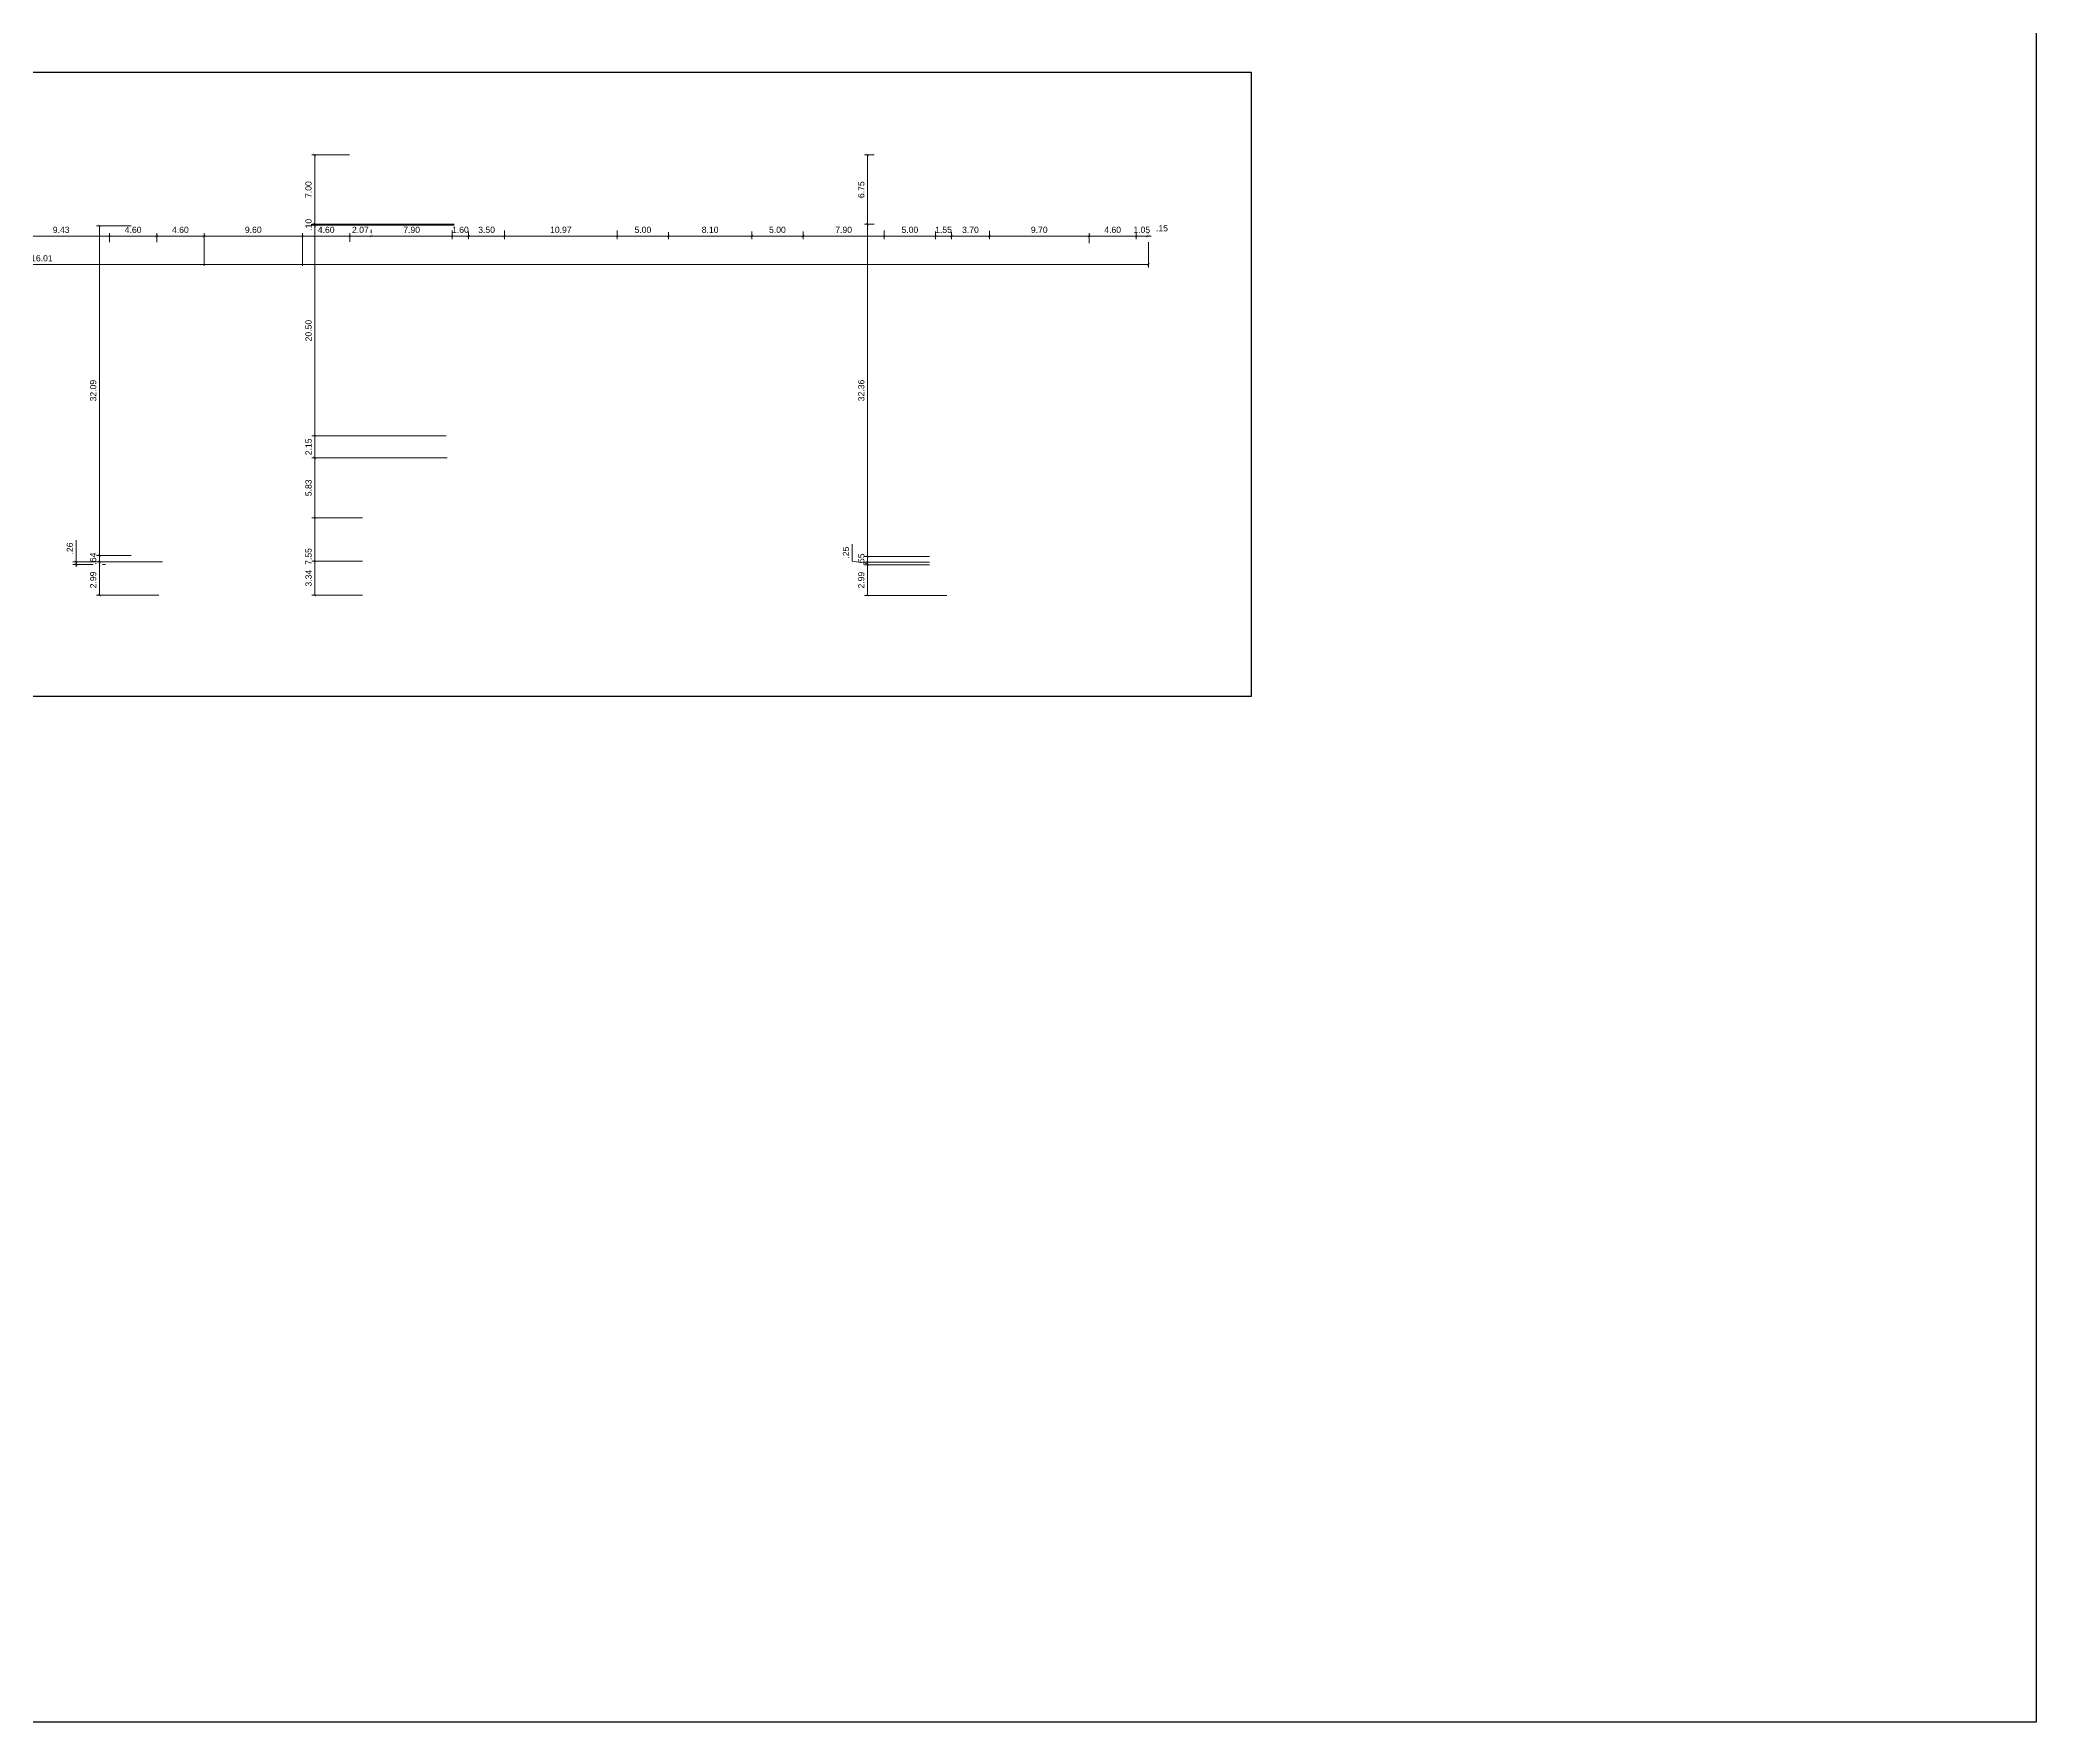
# Model space of a CAD drawing. Header units: metres. Extents: x 2368 to 3562, y -30 to 284.
# Drawn here: x 2549.5 to 2743.9, y -30.5 to 133.3 of the extents above; entities that cross this region are included whole.
import ezdxf

# ---------------------------------------------------------------- set-up
doc = ezdxf.new("R2010")
doc.units = ezdxf.units.M
doc.header["$MEASUREMENT"] = 0
doc.layers.add('2prancha', color=4, linetype='Continuous', lineweight=18)
doc.layers.add('COTA 1 100', color=2, linetype='Continuous')
doc.styles.add('Luana', font='arial.ttf')
doc.dimstyles.new('arial 300', dxfattribs={"dimscale": 3, "dimtxt": 0.2, "dimasz": 0.08, "dimexe": 0.1, "dimexo": 0.2, "dimgap": 0.1, "dimtad": 1, "dimzin": 4, "dimdsep": 46, "dimtxsty": 'Luana', "dimblk": 'ARCHTICK', "dimcen": 0, "dimclrd": 7, "dimclre": 7, "dimclrt": 256, "dimadec": 0, "dimazin": 0, "dimtfac": 1, "dimtix": 1, "dimtmove": 0, "dimatfit": 3, "dimldrblk": 'CLOSEDBLANK', "dimfxl": 0, "dimlwd": 5, "dimlwe": 5, "dimarcsym": 0})

# ---------------------------------------------------------------- blocks, each defined once
blk = doc.blocks.new('_ArchTick')
at = {"color": 0, "linetype": 'ByBlock', "const_width": 0.15}
blk.add_lwpolyline([(-0.5, -0.5), (0.5, 0.5)], dxfattribs=at)
blk = doc.blocks.new('*D8')
at = {"layer": 'COTA 1 100', "color": 7, "lineweight": 5}
for p, q in [((2558.39, 115.21), (2555, 115.21)), ((2555.3, 115.21), (2555.3, 83.12)), ((2558.39, 83.12), (2555, 83.12))]:
    blk.add_line(p, q, dxfattribs=at)
at = {"layer": 'Defpoints', "color": 0}
for p in [(2558.99, 115.21), (2555.3, 83.12), (2558.99, 83.12)]:
    blk.add_point(p, dxfattribs=at)
at = {"layer": 'COTA 1 100', "color": 7, "lineweight": 5, "xscale": 0.24, "yscale": 0.24, "zscale": 0.24}
for p, rotation in [((2555.3, 115.21), 90), ((2555.3, 83.12), 270)]:
    blk.add_blockref('_ArchTick', p, dxfattribs=dict(at, rotation=rotation))
at = {"layer": 'COTA 1 100', "insert": (2554.69, 99.16), "char_height": 0.6, "attachment_point": 5, "rotation": 90, "style": 'Luana'}
blk.add_mtext('32.09', dxfattribs=at)
blk = doc.blocks.new('_ClosedBlank')
at = {"layer": '2prancha', "color": 0, "lineweight": -2}
for p, q in [((-1, 0.17), (0, 0)), ((-1, 0.17), (-1, -0.17)), ((0, 0), (-1, -0.17))]:
    blk.add_line(p, q, dxfattribs=at)
blk = doc.blocks.new('*D9')
at = {"layer": 'COTA 1 100', "color": 7, "lineweight": 5}
for p, q in [((2558.39, 83.12), (2555, 83.12)), ((2561.43, 82.48), (2555, 82.48)), ((2555.3, 83.12), (2555.3, 83.36)), ((2555.3, 83.12), (2555.3, 82.48)), ((2555.3, 82.48), (2555.3, 82.24))]:
    blk.add_line(p, q, dxfattribs=at)
at = {"layer": 'Defpoints', "color": 0}
for p in [(2555.3, 82.48), (2558.99, 83.12), (2562.03, 82.48)]:
    blk.add_point(p, dxfattribs=at)
at = {"layer": 'COTA 1 100', "color": 7, "lineweight": 5, "xscale": 0.24, "yscale": 0.24, "zscale": 0.24}
for p, rotation in [((2555.3, 83.12), 270), ((2555.3, 82.48), 90)]:
    blk.add_blockref('_ArchTick', p, dxfattribs=dict(at, rotation=rotation))
at = {"layer": 'COTA 1 100', "insert": (2554.69, 82.8), "char_height": 0.6, "attachment_point": 5, "rotation": 90, "style": 'Luana'}
blk.add_mtext('.64', dxfattribs=at)
blk = doc.blocks.new('*D10')
at = {"layer": 'COTA 1 100', "color": 7, "lineweight": 5}
for p, q in [((2553.02, 82.48), (2553.02, 84.61)), ((2561.43, 82.48), (2552.72, 82.48)), ((2554.7, 82.23), (2552.72, 82.23)), ((2553.02, 82.23), (2553.02, 82.48)), ((2553.02, 82.23), (2553.02, 81.99))]:
    blk.add_line(p, q, dxfattribs=at)
at = {"layer": 'Defpoints', "color": 0}
for p in [(2553.02, 82.23), (2555.3, 82.23), (2562.03, 82.48)]:
    blk.add_point(p, dxfattribs=at)
at = {"layer": 'COTA 1 100', "color": 7, "lineweight": 5, "xscale": 0.24, "yscale": 0.24, "zscale": 0.24}
for p, rotation in [((2553.02, 82.48), 270), ((2553.02, 82.23), 90)]:
    blk.add_blockref('_ArchTick', p, dxfattribs=dict(at, rotation=rotation))
at = {"layer": 'COTA 1 100', "insert": (2552.41, 83.79), "char_height": 0.6, "attachment_point": 5, "rotation": 90, "style": 'Luana'}
blk.add_mtext('.26', dxfattribs=at)
blk = doc.blocks.new('*D11')
at = {"layer": 'COTA 1 100', "color": 7, "lineweight": 5}
for p, q in [((2555.3, 82.23), (2555.3, 79.24)), ((2555.9, 82.23), (2555.6, 82.23)), ((2561.09, 79.24), (2555, 79.24))]:
    blk.add_line(p, q, dxfattribs=at)
at = {"layer": 'Defpoints', "color": 0}
for p in [(2555.3, 82.23), (2555.3, 79.24), (2561.69, 79.24)]:
    blk.add_point(p, dxfattribs=at)
at = {"layer": 'COTA 1 100', "color": 7, "lineweight": 5, "xscale": 0.24, "yscale": 0.24, "zscale": 0.24}
for p, rotation in [((2555.3, 82.23), 90), ((2555.3, 79.24), 270)]:
    blk.add_blockref('_ArchTick', p, dxfattribs=dict(at, rotation=rotation))
at = {"layer": 'COTA 1 100', "insert": (2554.69, 80.73), "char_height": 0.6, "attachment_point": 5, "rotation": 90, "style": 'Luana'}
blk.add_mtext('2.99', dxfattribs=at)
blk = doc.blocks.new('*D29')
at = {"layer": 'COTA 1 100', "color": 7, "lineweight": 5}
for p, q in [((2546.85, 111.32), (2546.85, 114.51)), ((2546.85, 114.21), (2556.28, 114.21)), ((2556.28, 113.62), (2556.28, 114.51))]:
    blk.add_line(p, q, dxfattribs=at)
at = {"layer": 'Defpoints', "color": 0}
for p in [(2556.28, 114.21), (2556.28, 113.02), (2546.85, 110.72)]:
    blk.add_point(p, dxfattribs=at)
at = {"layer": 'COTA 1 100', "color": 7, "lineweight": 5, "xscale": 0.24, "yscale": 0.24, "zscale": 0.24, "rotation": 180}
blk.add_blockref('_ArchTick', (2546.85, 114.21), dxfattribs=at)
at = {"layer": 'COTA 1 100', "color": 7, "lineweight": 5, "xscale": 0.24, "yscale": 0.24, "zscale": 0.24}
blk.add_blockref('_ArchTick', (2556.28, 114.21), dxfattribs=at)
at = {"layer": 'COTA 1 100', "insert": (2551.57, 114.82), "char_height": 0.6, "attachment_point": 5, "style": 'Luana'}
blk.add_mtext('9.43', dxfattribs=at)
blk = doc.blocks.new('*D30')
at = {"layer": 'COTA 1 100', "color": 7, "lineweight": 5}
for p, q in [((2556.28, 113.62), (2556.28, 114.51)), ((2556.28, 114.21), (2560.88, 114.21)), ((2560.88, 113.62), (2560.88, 114.51))]:
    blk.add_line(p, q, dxfattribs=at)
at = {"layer": 'Defpoints', "color": 0}
for p in [(2556.28, 113.02), (2560.88, 114.21), (2560.88, 113.02)]:
    blk.add_point(p, dxfattribs=at)
at = {"layer": 'COTA 1 100', "color": 7, "lineweight": 5, "xscale": 0.24, "yscale": 0.24, "zscale": 0.24, "rotation": 180}
blk.add_blockref('_ArchTick', (2556.28, 114.21), dxfattribs=at)
at = {"layer": 'COTA 1 100', "color": 7, "lineweight": 5, "xscale": 0.24, "yscale": 0.24, "zscale": 0.24}
blk.add_blockref('_ArchTick', (2560.88, 114.21), dxfattribs=at)
at = {"layer": 'COTA 1 100', "insert": (2558.58, 114.82), "char_height": 0.6, "attachment_point": 5, "style": 'Luana'}
blk.add_mtext('4.60', dxfattribs=at)
blk = doc.blocks.new('*D31')
at = {"layer": 'COTA 1 100', "color": 7, "lineweight": 5}
for p, q in [((2560.88, 113.62), (2560.88, 114.51)), ((2560.88, 114.21), (2565.48, 114.21)), ((2565.48, 111.32), (2565.48, 114.51))]:
    blk.add_line(p, q, dxfattribs=at)
at = {"layer": 'Defpoints', "color": 0}
for p in [(2560.88, 113.02), (2565.48, 114.21), (2565.48, 110.72)]:
    blk.add_point(p, dxfattribs=at)
at = {"layer": 'COTA 1 100', "color": 7, "lineweight": 5, "xscale": 0.24, "yscale": 0.24, "zscale": 0.24, "rotation": 180}
blk.add_blockref('_ArchTick', (2560.88, 114.21), dxfattribs=at)
at = {"layer": 'COTA 1 100', "color": 7, "lineweight": 5, "xscale": 0.24, "yscale": 0.24, "zscale": 0.24}
blk.add_blockref('_ArchTick', (2565.48, 114.21), dxfattribs=at)
at = {"layer": 'COTA 1 100', "insert": (2563.18, 114.82), "char_height": 0.6, "attachment_point": 5, "style": 'Luana'}
blk.add_mtext('4.60', dxfattribs=at)
blk = doc.blocks.new('*D32')
at = {"layer": 'COTA 1 100', "color": 7, "lineweight": 5}
for p, q in [((2565.48, 111.32), (2565.48, 114.51)), ((2565.48, 114.21), (2575.08, 114.21)), ((2575.08, 111.32), (2575.08, 114.51))]:
    blk.add_line(p, q, dxfattribs=at)
at = {"layer": 'Defpoints', "color": 0}
for p in [(2575.08, 114.21), (2565.48, 110.72), (2575.08, 110.72)]:
    blk.add_point(p, dxfattribs=at)
at = {"layer": 'COTA 1 100', "color": 7, "lineweight": 5, "xscale": 0.24, "yscale": 0.24, "zscale": 0.24, "rotation": 180}
blk.add_blockref('_ArchTick', (2565.48, 114.21), dxfattribs=at)
at = {"layer": 'COTA 1 100', "color": 7, "lineweight": 5, "xscale": 0.24, "yscale": 0.24, "zscale": 0.24}
blk.add_blockref('_ArchTick', (2575.08, 114.21), dxfattribs=at)
at = {"layer": 'COTA 1 100', "insert": (2570.28, 114.82), "char_height": 0.6, "attachment_point": 5, "style": 'Luana'}
blk.add_mtext('9.60', dxfattribs=at)
blk = doc.blocks.new('*D33')
at = {"layer": 'COTA 1 100', "color": 7, "lineweight": 5}
for p, q in [((2575.08, 111.32), (2575.08, 114.51)), ((2575.08, 114.21), (2579.68, 114.21)), ((2579.68, 113.66), (2579.68, 114.51))]:
    blk.add_line(p, q, dxfattribs=at)
at = {"layer": 'Defpoints', "color": 0}
for p in [(2579.68, 114.21), (2579.68, 113.06), (2575.08, 110.72)]:
    blk.add_point(p, dxfattribs=at)
at = {"layer": 'COTA 1 100', "color": 7, "lineweight": 5, "xscale": 0.24, "yscale": 0.24, "zscale": 0.24, "rotation": 180}
blk.add_blockref('_ArchTick', (2575.08, 114.21), dxfattribs=at)
at = {"layer": 'COTA 1 100', "color": 7, "lineweight": 5, "xscale": 0.24, "yscale": 0.24, "zscale": 0.24}
blk.add_blockref('_ArchTick', (2579.68, 114.21), dxfattribs=at)
at = {"layer": 'COTA 1 100', "insert": (2577.38, 114.82), "char_height": 0.6, "attachment_point": 5, "style": 'Luana'}
blk.add_mtext('4.60', dxfattribs=at)
blk = doc.blocks.new('*D34')
at = {"layer": 'COTA 1 100', "color": 7, "lineweight": 5}
for p, q in [((2581.75, 114.81), (2581.75, 114.51)), ((2579.68, 114.21), (2579.44, 114.21)), ((2579.68, 113.66), (2579.68, 114.51)), ((2579.68, 114.21), (2581.75, 114.21)), ((2581.75, 114.21), (2581.99, 114.21))]:
    blk.add_line(p, q, dxfattribs=at)
at = {"layer": 'Defpoints', "color": 0}
for p in [(2579.68, 113.06), (2581.75, 114.21), (2581.75, 114.21)]:
    blk.add_point(p, dxfattribs=at)
at = {"layer": 'COTA 1 100', "color": 7, "lineweight": 5, "xscale": 0.24, "yscale": 0.24, "zscale": 0.24}
blk.add_blockref('_ArchTick', (2579.68, 114.21), dxfattribs=at)
at = {"layer": 'COTA 1 100', "color": 7, "lineweight": 5, "xscale": 0.24, "yscale": 0.24, "zscale": 0.24, "rotation": 180}
blk.add_blockref('_ArchTick', (2581.75, 114.21), dxfattribs=at)
at = {"layer": 'COTA 1 100', "insert": (2580.71, 114.82), "char_height": 0.6, "attachment_point": 5, "style": 'Luana'}
blk.add_mtext('2.07', dxfattribs=at)
blk = doc.blocks.new('*D35')
at = {"layer": 'COTA 1 100', "color": 7, "lineweight": 5}
for p, q in [((2581.75, 114.81), (2581.75, 114.51)), ((2589.65, 114.76), (2589.65, 113.91)), ((2581.75, 114.21), (2589.65, 114.21))]:
    blk.add_line(p, q, dxfattribs=at)
at = {"layer": 'Defpoints', "color": 0}
for p in [(2589.65, 115.36), (2581.75, 114.21), (2589.65, 114.21)]:
    blk.add_point(p, dxfattribs=at)
at = {"layer": 'COTA 1 100', "color": 7, "lineweight": 5, "xscale": 0.24, "yscale": 0.24, "zscale": 0.24, "rotation": 180}
blk.add_blockref('_ArchTick', (2581.75, 114.21), dxfattribs=at)
at = {"layer": 'COTA 1 100', "color": 7, "lineweight": 5, "xscale": 0.24, "yscale": 0.24, "zscale": 0.24}
blk.add_blockref('_ArchTick', (2589.65, 114.21), dxfattribs=at)
at = {"layer": 'COTA 1 100', "insert": (2585.7, 114.82), "char_height": 0.6, "attachment_point": 5, "style": 'Luana'}
blk.add_mtext('7.90', dxfattribs=at)
blk = doc.blocks.new('*D36')
at = {"layer": 'COTA 1 100', "color": 7, "lineweight": 5}
for p, q in [((2589.65, 114.76), (2589.65, 113.91)), ((2589.65, 114.21), (2589.41, 114.21)), ((2589.65, 114.21), (2591.25, 114.21)), ((2591.25, 114.66), (2591.25, 113.91)), ((2591.25, 114.21), (2591.49, 114.21))]:
    blk.add_line(p, q, dxfattribs=at)
at = {"layer": 'Defpoints', "color": 0}
for p in [(2589.65, 115.36), (2591.25, 115.26), (2591.25, 114.21)]:
    blk.add_point(p, dxfattribs=at)
at = {"layer": 'COTA 1 100', "color": 7, "lineweight": 5, "xscale": 0.24, "yscale": 0.24, "zscale": 0.24}
blk.add_blockref('_ArchTick', (2589.65, 114.21), dxfattribs=at)
at = {"layer": 'COTA 1 100', "color": 7, "lineweight": 5, "xscale": 0.24, "yscale": 0.24, "zscale": 0.24, "rotation": 180}
blk.add_blockref('_ArchTick', (2591.25, 114.21), dxfattribs=at)
at = {"layer": 'COTA 1 100', "insert": (2590.45, 114.82), "char_height": 0.6, "attachment_point": 5, "style": 'Luana'}
blk.add_mtext('1.60', dxfattribs=at)
blk = doc.blocks.new('*D37')
at = {"layer": 'COTA 1 100', "color": 7, "lineweight": 5}
for p, q in [((2594.75, 114.76), (2594.75, 113.91)), ((2591.25, 114.66), (2591.25, 113.91)), ((2591.25, 114.21), (2594.75, 114.21))]:
    blk.add_line(p, q, dxfattribs=at)
at = {"layer": 'Defpoints', "color": 0}
for p in [(2591.25, 115.26), (2594.75, 115.36), (2594.75, 114.21)]:
    blk.add_point(p, dxfattribs=at)
at = {"layer": 'COTA 1 100', "color": 7, "lineweight": 5, "xscale": 0.24, "yscale": 0.24, "zscale": 0.24, "rotation": 180}
blk.add_blockref('_ArchTick', (2591.25, 114.21), dxfattribs=at)
at = {"layer": 'COTA 1 100', "color": 7, "lineweight": 5, "xscale": 0.24, "yscale": 0.24, "zscale": 0.24}
blk.add_blockref('_ArchTick', (2594.75, 114.21), dxfattribs=at)
at = {"layer": 'COTA 1 100', "insert": (2593, 114.82), "char_height": 0.6, "attachment_point": 5, "style": 'Luana'}
blk.add_mtext('3.50', dxfattribs=at)
blk = doc.blocks.new('*D38')
at = {"layer": 'COTA 1 100', "color": 7, "lineweight": 5}
for p, q in [((2594.75, 114.76), (2594.75, 113.91)), ((2605.72, 114.76), (2605.72, 113.91)), ((2594.75, 114.21), (2605.72, 114.21))]:
    blk.add_line(p, q, dxfattribs=at)
at = {"layer": 'Defpoints', "color": 0}
for p in [(2594.75, 115.36), (2605.72, 115.36), (2605.72, 114.21)]:
    blk.add_point(p, dxfattribs=at)
at = {"layer": 'COTA 1 100', "color": 7, "lineweight": 5, "xscale": 0.24, "yscale": 0.24, "zscale": 0.24, "rotation": 180}
blk.add_blockref('_ArchTick', (2594.75, 114.21), dxfattribs=at)
at = {"layer": 'COTA 1 100', "color": 7, "lineweight": 5, "xscale": 0.24, "yscale": 0.24, "zscale": 0.24}
blk.add_blockref('_ArchTick', (2605.72, 114.21), dxfattribs=at)
at = {"layer": 'COTA 1 100', "insert": (2600.23, 114.82), "char_height": 0.6, "attachment_point": 5, "style": 'Luana'}
blk.add_mtext('10.97', dxfattribs=at)
blk = doc.blocks.new('*D39')
at = {"layer": 'COTA 1 100', "color": 7, "lineweight": 5}
for p, q in [((2605.72, 114.76), (2605.72, 113.91)), ((2605.72, 114.21), (2610.72, 114.21)), ((2610.72, 114.61), (2610.72, 113.91))]:
    blk.add_line(p, q, dxfattribs=at)
at = {"layer": 'Defpoints', "color": 0}
for p in [(2605.72, 115.36), (2610.72, 115.21), (2610.72, 114.21)]:
    blk.add_point(p, dxfattribs=at)
at = {"layer": 'COTA 1 100', "color": 7, "lineweight": 5, "xscale": 0.24, "yscale": 0.24, "zscale": 0.24, "rotation": 180}
blk.add_blockref('_ArchTick', (2605.72, 114.21), dxfattribs=at)
at = {"layer": 'COTA 1 100', "color": 7, "lineweight": 5, "xscale": 0.24, "yscale": 0.24, "zscale": 0.24}
blk.add_blockref('_ArchTick', (2610.72, 114.21), dxfattribs=at)
at = {"layer": 'COTA 1 100', "insert": (2608.22, 114.82), "char_height": 0.6, "attachment_point": 5, "style": 'Luana'}
blk.add_mtext('5.00', dxfattribs=at)
blk = doc.blocks.new('*D40')
at = {"layer": 'COTA 1 100', "color": 7, "lineweight": 5}
for p, q in [((2610.72, 114.61), (2610.72, 113.91)), ((2610.72, 114.21), (2618.82, 114.21)), ((2618.82, 114.66), (2618.82, 113.91))]:
    blk.add_line(p, q, dxfattribs=at)
at = {"layer": 'Defpoints', "color": 0}
for p in [(2610.72, 115.21), (2618.82, 115.26), (2618.82, 114.21)]:
    blk.add_point(p, dxfattribs=at)
at = {"layer": 'COTA 1 100', "color": 7, "lineweight": 5, "xscale": 0.24, "yscale": 0.24, "zscale": 0.24, "rotation": 180}
blk.add_blockref('_ArchTick', (2610.72, 114.21), dxfattribs=at)
at = {"layer": 'COTA 1 100', "color": 7, "lineweight": 5, "xscale": 0.24, "yscale": 0.24, "zscale": 0.24}
blk.add_blockref('_ArchTick', (2618.82, 114.21), dxfattribs=at)
at = {"layer": 'COTA 1 100', "insert": (2614.77, 114.82), "char_height": 0.6, "attachment_point": 5, "style": 'Luana'}
blk.add_mtext('8.10', dxfattribs=at)
blk = doc.blocks.new('*D41')
at = {"layer": 'COTA 1 100', "color": 7, "lineweight": 5}
for p, q in [((2618.82, 114.66), (2618.82, 113.91)), ((2618.82, 114.21), (2623.82, 114.21)), ((2623.82, 114.66), (2623.82, 113.91))]:
    blk.add_line(p, q, dxfattribs=at)
at = {"layer": 'Defpoints', "color": 0}
for p in [(2618.82, 115.26), (2623.82, 115.26), (2623.82, 114.21)]:
    blk.add_point(p, dxfattribs=at)
at = {"layer": 'COTA 1 100', "color": 7, "lineweight": 5, "xscale": 0.24, "yscale": 0.24, "zscale": 0.24, "rotation": 180}
blk.add_blockref('_ArchTick', (2618.82, 114.21), dxfattribs=at)
at = {"layer": 'COTA 1 100', "color": 7, "lineweight": 5, "xscale": 0.24, "yscale": 0.24, "zscale": 0.24}
blk.add_blockref('_ArchTick', (2623.82, 114.21), dxfattribs=at)
at = {"layer": 'COTA 1 100', "insert": (2621.32, 114.82), "char_height": 0.6, "attachment_point": 5, "style": 'Luana'}
blk.add_mtext('5.00', dxfattribs=at)
blk = doc.blocks.new('*D42')
at = {"layer": 'COTA 1 100', "color": 7, "lineweight": 5}
for p, q in [((2631.72, 114.76), (2631.72, 113.91)), ((2623.82, 114.66), (2623.82, 113.91)), ((2623.82, 114.21), (2631.72, 114.21))]:
    blk.add_line(p, q, dxfattribs=at)
at = {"layer": 'Defpoints', "color": 0}
for p in [(2623.82, 115.26), (2631.72, 115.36), (2631.72, 114.21)]:
    blk.add_point(p, dxfattribs=at)
at = {"layer": 'COTA 1 100', "color": 7, "lineweight": 5, "xscale": 0.24, "yscale": 0.24, "zscale": 0.24, "rotation": 180}
blk.add_blockref('_ArchTick', (2623.82, 114.21), dxfattribs=at)
at = {"layer": 'COTA 1 100', "color": 7, "lineweight": 5, "xscale": 0.24, "yscale": 0.24, "zscale": 0.24}
blk.add_blockref('_ArchTick', (2631.72, 114.21), dxfattribs=at)
at = {"layer": 'COTA 1 100', "insert": (2627.77, 114.82), "char_height": 0.6, "attachment_point": 5, "style": 'Luana'}
blk.add_mtext('7.90', dxfattribs=at)
blk = doc.blocks.new('*D43')
at = {"layer": 'COTA 1 100', "color": 7, "lineweight": 5}
for p, q in [((2631.72, 114.76), (2631.72, 113.91)), ((2631.72, 114.21), (2636.72, 114.21)), ((2636.72, 114.66), (2636.72, 113.91))]:
    blk.add_line(p, q, dxfattribs=at)
at = {"layer": 'Defpoints', "color": 0}
for p in [(2631.72, 115.36), (2636.72, 115.26), (2636.72, 114.21)]:
    blk.add_point(p, dxfattribs=at)
at = {"layer": 'COTA 1 100', "color": 7, "lineweight": 5, "xscale": 0.24, "yscale": 0.24, "zscale": 0.24, "rotation": 180}
blk.add_blockref('_ArchTick', (2631.72, 114.21), dxfattribs=at)
at = {"layer": 'COTA 1 100', "color": 7, "lineweight": 5, "xscale": 0.24, "yscale": 0.24, "zscale": 0.24}
blk.add_blockref('_ArchTick', (2636.72, 114.21), dxfattribs=at)
at = {"layer": 'COTA 1 100', "insert": (2634.22, 114.82), "char_height": 0.6, "attachment_point": 5, "style": 'Luana'}
blk.add_mtext('5.00', dxfattribs=at)
blk = doc.blocks.new('*D44')
at = {"layer": 'COTA 1 100', "color": 7, "lineweight": 5}
for p, q in [((2636.72, 114.21), (2636.48, 114.21)), ((2636.72, 114.66), (2636.72, 113.91)), ((2636.72, 114.21), (2638.27, 114.21)), ((2638.27, 114.61), (2638.27, 113.91)), ((2638.27, 114.21), (2638.51, 114.21))]:
    blk.add_line(p, q, dxfattribs=at)
at = {"layer": 'Defpoints', "color": 0}
for p in [(2636.72, 115.26), (2638.27, 115.21), (2638.27, 114.21)]:
    blk.add_point(p, dxfattribs=at)
at = {"layer": 'COTA 1 100', "color": 7, "lineweight": 5, "xscale": 0.24, "yscale": 0.24, "zscale": 0.24}
blk.add_blockref('_ArchTick', (2636.72, 114.21), dxfattribs=at)
at = {"layer": 'COTA 1 100', "color": 7, "lineweight": 5, "xscale": 0.24, "yscale": 0.24, "zscale": 0.24, "rotation": 180}
blk.add_blockref('_ArchTick', (2638.27, 114.21), dxfattribs=at)
at = {"layer": 'COTA 1 100', "insert": (2637.5, 114.82), "char_height": 0.6, "attachment_point": 5, "style": 'Luana'}
blk.add_mtext('1.55', dxfattribs=at)
blk = doc.blocks.new('*D45')
at = {"layer": 'COTA 1 100', "color": 7, "lineweight": 5}
for p, q in [((2641.97, 114.71), (2641.97, 113.91)), ((2638.27, 114.61), (2638.27, 113.91)), ((2638.27, 114.21), (2641.97, 114.21))]:
    blk.add_line(p, q, dxfattribs=at)
at = {"layer": 'Defpoints', "color": 0}
for p in [(2638.27, 115.21), (2641.97, 115.31), (2641.97, 114.21)]:
    blk.add_point(p, dxfattribs=at)
at = {"layer": 'COTA 1 100', "color": 7, "lineweight": 5, "xscale": 0.24, "yscale": 0.24, "zscale": 0.24, "rotation": 180}
blk.add_blockref('_ArchTick', (2638.27, 114.21), dxfattribs=at)
at = {"layer": 'COTA 1 100', "color": 7, "lineweight": 5, "xscale": 0.24, "yscale": 0.24, "zscale": 0.24}
blk.add_blockref('_ArchTick', (2641.97, 114.21), dxfattribs=at)
at = {"layer": 'COTA 1 100', "insert": (2640.12, 114.82), "char_height": 0.6, "attachment_point": 5, "style": 'Luana'}
blk.add_mtext('3.70', dxfattribs=at)
blk = doc.blocks.new('*D46')
at = {"layer": 'COTA 1 100', "color": 7, "lineweight": 5}
for p, q in [((2641.97, 114.71), (2641.97, 113.91)), ((2641.97, 114.21), (2651.67, 114.21)), ((2651.67, 113.51), (2651.67, 114.51))]:
    blk.add_line(p, q, dxfattribs=at)
at = {"layer": 'Defpoints', "color": 0}
for p in [(2641.97, 115.31), (2651.67, 114.21), (2651.67, 112.91)]:
    blk.add_point(p, dxfattribs=at)
at = {"layer": 'COTA 1 100', "color": 7, "lineweight": 5, "xscale": 0.24, "yscale": 0.24, "zscale": 0.24, "rotation": 180}
blk.add_blockref('_ArchTick', (2641.97, 114.21), dxfattribs=at)
at = {"layer": 'COTA 1 100', "color": 7, "lineweight": 5, "xscale": 0.24, "yscale": 0.24, "zscale": 0.24}
blk.add_blockref('_ArchTick', (2651.67, 114.21), dxfattribs=at)
at = {"layer": 'COTA 1 100', "insert": (2646.82, 114.82), "char_height": 0.6, "attachment_point": 5, "style": 'Luana'}
blk.add_mtext('9.70', dxfattribs=at)
blk = doc.blocks.new('*D47')
at = {"layer": 'COTA 1 100', "color": 7, "lineweight": 5}
for p, q in [((2651.67, 113.51), (2651.67, 114.51)), ((2651.67, 114.21), (2656.27, 114.21)), ((2656.27, 114.61), (2656.27, 113.91))]:
    blk.add_line(p, q, dxfattribs=at)
at = {"layer": 'Defpoints', "color": 0}
for p in [(2656.27, 115.21), (2651.67, 112.91), (2656.27, 114.21)]:
    blk.add_point(p, dxfattribs=at)
at = {"layer": 'COTA 1 100', "color": 7, "lineweight": 5, "xscale": 0.24, "yscale": 0.24, "zscale": 0.24, "rotation": 180}
blk.add_blockref('_ArchTick', (2651.67, 114.21), dxfattribs=at)
at = {"layer": 'COTA 1 100', "color": 7, "lineweight": 5, "xscale": 0.24, "yscale": 0.24, "zscale": 0.24}
blk.add_blockref('_ArchTick', (2656.27, 114.21), dxfattribs=at)
at = {"layer": 'COTA 1 100', "insert": (2653.97, 114.82), "char_height": 0.6, "attachment_point": 5, "style": 'Luana'}
blk.add_mtext('4.60', dxfattribs=at)
blk = doc.blocks.new('*D48')
at = {"layer": 'COTA 1 100', "color": 7, "lineweight": 5}
for p, q in [((2656.27, 114.21), (2656.03, 114.21)), ((2656.27, 114.61), (2656.27, 113.91)), ((2656.27, 114.21), (2657.32, 114.21)), ((2657.32, 114.52), (2657.32, 114.51)), ((2657.32, 114.21), (2657.56, 114.21))]:
    blk.add_line(p, q, dxfattribs=at)
at = {"layer": 'Defpoints', "color": 0}
for p in [(2656.27, 115.21), (2657.32, 114.21), (2657.32, 113.92)]:
    blk.add_point(p, dxfattribs=at)
at = {"layer": 'COTA 1 100', "color": 7, "lineweight": 5, "xscale": 0.24, "yscale": 0.24, "zscale": 0.24}
blk.add_blockref('_ArchTick', (2656.27, 114.21), dxfattribs=at)
at = {"layer": 'COTA 1 100', "color": 7, "lineweight": 5, "xscale": 0.24, "yscale": 0.24, "zscale": 0.24, "rotation": 180}
blk.add_blockref('_ArchTick', (2657.32, 114.21), dxfattribs=at)
at = {"layer": 'COTA 1 100', "insert": (2656.8, 114.82), "char_height": 0.6, "attachment_point": 5, "style": 'Luana'}
blk.add_mtext('1.05', dxfattribs=at)
blk = doc.blocks.new('*D49')
at = {"layer": 'COTA 1 100', "color": 7, "lineweight": 5}
for p, q in [((2657.32, 114.21), (2657.08, 114.21)), ((2657.32, 114.52), (2657.32, 114.51)), ((2657.32, 114.21), (2657.47, 114.21)), ((2657.47, 114.52), (2657.47, 114.51)), ((2657.47, 114.21), (2657.71, 114.21))]:
    blk.add_line(p, q, dxfattribs=at)
at = {"layer": 'Defpoints', "color": 0}
for p in [(2657.32, 113.92), (2657.47, 114.21), (2657.47, 113.92)]:
    blk.add_point(p, dxfattribs=at)
at = {"layer": 'COTA 1 100', "color": 7, "lineweight": 5, "xscale": 0.24, "yscale": 0.24, "zscale": 0.24}
blk.add_blockref('_ArchTick', (2657.32, 114.21), dxfattribs=at)
at = {"layer": 'COTA 1 100', "color": 7, "lineweight": 5, "xscale": 0.24, "yscale": 0.24, "zscale": 0.24, "rotation": 180}
blk.add_blockref('_ArchTick', (2657.47, 114.21), dxfattribs=at)
at = {"layer": 'COTA 1 100', "insert": (2658.77, 114.97), "char_height": 0.6, "attachment_point": 5, "style": 'Luana'}
blk.add_mtext('.15', dxfattribs=at)
blk = doc.blocks.new('*D50')
at = {"layer": 'COTA 1 100', "color": 7, "lineweight": 5}
for p, q in [((2441.46, 113.61), (2441.46, 111.14)), ((2657.47, 113.61), (2657.47, 111.14)), ((2657.47, 111.44), (2441.46, 111.44))]:
    blk.add_line(p, q, dxfattribs=at)
at = {"layer": 'Defpoints', "color": 0}
for p in [(2441.46, 114.21), (2657.47, 114.21), (2441.46, 111.44)]:
    blk.add_point(p, dxfattribs=at)
at = {"layer": 'COTA 1 100', "color": 7, "lineweight": 5, "xscale": 0.24, "yscale": 0.24, "zscale": 0.24, "rotation": 180}
blk.add_blockref('_ArchTick', (2441.46, 111.44), dxfattribs=at)
at = {"layer": 'COTA 1 100', "color": 7, "lineweight": 5, "xscale": 0.24, "yscale": 0.24, "zscale": 0.24}
blk.add_blockref('_ArchTick', (2657.47, 111.44), dxfattribs=at)
at = {"layer": 'COTA 1 100', "insert": (2549.46, 112.05), "char_height": 0.6, "attachment_point": 5, "style": 'Luana'}
blk.add_mtext('216.01', dxfattribs=at)
blk = doc.blocks.new('*D59')
at = {"layer": 'COTA 1 100', "color": 7, "lineweight": 5}
for p, q in [((2580.9, 82.56), (2575.97, 82.56)), ((2576.27, 82.56), (2576.27, 79.23)), ((2580.9, 79.23), (2575.97, 79.23))]:
    blk.add_line(p, q, dxfattribs=at)
at = {"layer": 'Defpoints', "color": 0}
for p in [(2581.5, 82.56), (2576.27, 79.23), (2581.5, 79.23)]:
    blk.add_point(p, dxfattribs=at)
at = {"layer": 'COTA 1 100', "color": 7, "lineweight": 5, "xscale": 0.24, "yscale": 0.24, "zscale": 0.24}
for p, rotation in [((2576.27, 82.56), 90), ((2576.27, 79.23), 270)]:
    blk.add_blockref('_ArchTick', p, dxfattribs=dict(at, rotation=rotation))
at = {"layer": 'COTA 1 100', "insert": (2575.66, 80.9), "char_height": 0.6, "attachment_point": 5, "rotation": 90, "style": 'Luana'}
blk.add_mtext('3.34', dxfattribs=at)
blk = doc.blocks.new('*D60')
at = {"layer": 'COTA 1 100', "color": 7, "lineweight": 5}
for p, q in [((2580.9, 86.78), (2575.97, 86.78)), ((2576.27, 79.23), (2576.27, 86.78)), ((2580.9, 79.23), (2575.97, 79.23))]:
    blk.add_line(p, q, dxfattribs=at)
at = {"layer": 'Defpoints', "color": 0}
for p in [(2576.27, 86.78), (2581.5, 86.78), (2581.5, 79.23)]:
    blk.add_point(p, dxfattribs=at)
at = {"layer": 'COTA 1 100', "color": 7, "lineweight": 5, "xscale": 0.24, "yscale": 0.24, "zscale": 0.24}
for p, rotation in [((2576.27, 86.78), 90), ((2576.27, 79.23), 270)]:
    blk.add_blockref('_ArchTick', p, dxfattribs=dict(at, rotation=rotation))
at = {"layer": 'COTA 1 100', "insert": (2575.66, 83.01), "char_height": 0.6, "attachment_point": 5, "rotation": 90, "style": 'Luana'}
blk.add_mtext('7.55', dxfattribs=at)
blk = doc.blocks.new('*D61')
at = {"layer": 'COTA 1 100', "color": 7, "lineweight": 5}
for p, q in [((2589.15, 92.61), (2575.97, 92.61)), ((2576.27, 86.78), (2576.27, 92.61)), ((2580.9, 86.78), (2575.97, 86.78))]:
    blk.add_line(p, q, dxfattribs=at)
at = {"layer": 'Defpoints', "color": 0}
for p in [(2576.27, 92.61), (2589.75, 92.61), (2581.5, 86.78)]:
    blk.add_point(p, dxfattribs=at)
at = {"layer": 'COTA 1 100', "color": 7, "lineweight": 5, "xscale": 0.24, "yscale": 0.24, "zscale": 0.24}
for p, rotation in [((2576.27, 92.61), 90), ((2576.27, 86.78), 270)]:
    blk.add_blockref('_ArchTick', p, dxfattribs=dict(at, rotation=rotation))
at = {"layer": 'COTA 1 100', "insert": (2575.66, 89.7), "char_height": 0.6, "attachment_point": 5, "rotation": 90, "style": 'Luana'}
blk.add_mtext('5.83', dxfattribs=at)
blk = doc.blocks.new('*D62')
at = {"layer": 'COTA 1 100', "color": 7, "lineweight": 5}
for p, q in [((2589.05, 94.76), (2575.97, 94.76)), ((2576.27, 94.76), (2576.27, 95)), ((2576.27, 92.61), (2576.27, 94.76)), ((2589.15, 92.61), (2575.97, 92.61)), ((2576.27, 92.61), (2576.27, 92.37))]:
    blk.add_line(p, q, dxfattribs=at)
at = {"layer": 'Defpoints', "color": 0}
for p in [(2576.27, 94.76), (2589.65, 94.76), (2589.75, 92.61)]:
    blk.add_point(p, dxfattribs=at)
at = {"layer": 'COTA 1 100', "color": 7, "lineweight": 5, "xscale": 0.24, "yscale": 0.24, "zscale": 0.24}
for p, rotation in [((2576.27, 94.76), 270), ((2576.27, 92.61), 90)]:
    blk.add_blockref('_ArchTick', p, dxfattribs=dict(at, rotation=rotation))
at = {"layer": 'COTA 1 100', "insert": (2575.66, 93.69), "char_height": 0.6, "attachment_point": 5, "rotation": 90, "style": 'Luana'}
blk.add_mtext('2.15', dxfattribs=at)
blk = doc.blocks.new('*D63')
at = {"layer": 'COTA 1 100', "color": 7, "lineweight": 5}
for p, q in [((2589.85, 115.26), (2575.97, 115.26)), ((2576.27, 94.76), (2576.27, 115.26)), ((2589.05, 94.76), (2575.97, 94.76))]:
    blk.add_line(p, q, dxfattribs=at)
at = {"layer": 'Defpoints', "color": 0}
for p in [(2576.27, 115.26), (2590.45, 115.26), (2589.65, 94.76)]:
    blk.add_point(p, dxfattribs=at)
at = {"layer": 'COTA 1 100', "color": 7, "lineweight": 5, "xscale": 0.24, "yscale": 0.24, "zscale": 0.24}
for p, rotation in [((2576.27, 115.26), 90), ((2576.27, 94.76), 270)]:
    blk.add_blockref('_ArchTick', p, dxfattribs=dict(at, rotation=rotation))
at = {"layer": 'COTA 1 100', "insert": (2575.66, 105.01), "char_height": 0.6, "attachment_point": 5, "rotation": 90, "style": 'Luana'}
blk.add_mtext('20.50', dxfattribs=at)
blk = doc.blocks.new('*D64')
at = {"layer": 'COTA 1 100', "color": 7, "lineweight": 5}
for p, q in [((2589.85, 115.36), (2575.97, 115.36)), ((2589.85, 115.26), (2575.97, 115.26)), ((2576.27, 115.36), (2576.27, 115.6)), ((2576.27, 115.26), (2576.27, 115.36)), ((2576.27, 115.26), (2576.27, 115.02))]:
    blk.add_line(p, q, dxfattribs=at)
at = {"layer": 'Defpoints', "color": 0}
for p in [(2576.27, 115.36), (2590.45, 115.36), (2590.45, 115.26)]:
    blk.add_point(p, dxfattribs=at)
at = {"layer": 'COTA 1 100', "color": 7, "lineweight": 5, "xscale": 0.24, "yscale": 0.24, "zscale": 0.24}
for p, rotation in [((2576.27, 115.36), 270), ((2576.27, 115.26), 90)]:
    blk.add_blockref('_ArchTick', p, dxfattribs=dict(at, rotation=rotation))
at = {"layer": 'COTA 1 100', "insert": (2575.66, 115.31), "char_height": 0.6, "attachment_point": 5, "rotation": 90, "style": 'Luana'}
blk.add_mtext('.10', dxfattribs=at)
blk = doc.blocks.new('*D65')
at = {"layer": 'COTA 1 100', "color": 7, "lineweight": 5}
for p, q in [((2579.66, 122.11), (2575.97, 122.11)), ((2576.27, 115.36), (2576.27, 122.11)), ((2589.85, 115.36), (2575.97, 115.36))]:
    blk.add_line(p, q, dxfattribs=at)
at = {"layer": 'Defpoints', "color": 0}
for p in [(2576.27, 122.11), (2580.26, 122.11), (2590.45, 115.36)]:
    blk.add_point(p, dxfattribs=at)
at = {"layer": 'COTA 1 100', "color": 7, "lineweight": 5, "xscale": 0.24, "yscale": 0.24, "zscale": 0.24}
for p, rotation in [((2576.27, 122.11), 90), ((2576.27, 115.36), 270)]:
    blk.add_blockref('_ArchTick', p, dxfattribs=dict(at, rotation=rotation))
at = {"layer": 'COTA 1 100', "insert": (2575.66, 118.74), "char_height": 0.6, "attachment_point": 5, "rotation": 90, "style": 'Luana'}
blk.add_mtext('7.00', dxfattribs=at)
blk = doc.blocks.new('*D66')
at = {"layer": 'COTA 1 100', "color": 7, "lineweight": 5}
for p, q in [((2630.74, 122.11), (2629.8, 122.11)), ((2630.1, 122.11), (2630.1, 115.36)), ((2630.74, 115.36), (2629.8, 115.36))]:
    blk.add_line(p, q, dxfattribs=at)
at = {"layer": 'Defpoints', "color": 0}
for p in [(2631.34, 122.11), (2630.1, 115.36), (2631.34, 115.36)]:
    blk.add_point(p, dxfattribs=at)
at = {"layer": 'COTA 1 100', "color": 7, "lineweight": 5, "xscale": 0.24, "yscale": 0.24, "zscale": 0.24}
for p, rotation in [((2630.1, 122.11), 90), ((2630.1, 115.36), 270)]:
    blk.add_blockref('_ArchTick', p, dxfattribs=dict(at, rotation=rotation))
at = {"layer": 'COTA 1 100', "insert": (2629.49, 118.73), "char_height": 0.6, "attachment_point": 5, "rotation": 90, "style": 'Luana'}
blk.add_mtext('6.75', dxfattribs=at)
blk = doc.blocks.new('*D67')
at = {"layer": 'COTA 1 100', "color": 7, "lineweight": 5}
for p, q in [((2630.74, 115.36), (2629.8, 115.36)), ((2630.1, 115.36), (2630.1, 83)), ((2636.12, 83), (2629.8, 83))]:
    blk.add_line(p, q, dxfattribs=at)
at = {"layer": 'Defpoints', "color": 0}
for p in [(2631.34, 115.36), (2630.1, 83), (2636.72, 83)]:
    blk.add_point(p, dxfattribs=at)
at = {"layer": 'COTA 1 100', "color": 7, "lineweight": 5, "xscale": 0.24, "yscale": 0.24, "zscale": 0.24}
for p, rotation in [((2630.1, 115.36), 90), ((2630.1, 83), 270)]:
    blk.add_blockref('_ArchTick', p, dxfattribs=dict(at, rotation=rotation))
at = {"layer": 'COTA 1 100', "insert": (2629.49, 99.18), "char_height": 0.6, "attachment_point": 5, "rotation": 90, "style": 'Luana'}
blk.add_mtext('32.36', dxfattribs=at)
blk = doc.blocks.new('*D68')
at = {"layer": 'COTA 1 100', "color": 7, "lineweight": 5}
for p, q in [((2636.12, 83), (2629.8, 83)), ((2636.12, 82.46), (2629.8, 82.46)), ((2630.1, 83), (2630.1, 83.24)), ((2630.1, 83), (2630.1, 82.46)), ((2630.1, 82.46), (2630.1, 82.22))]:
    blk.add_line(p, q, dxfattribs=at)
at = {"layer": 'Defpoints', "color": 0}
for p in [(2630.1, 82.46), (2636.72, 83), (2636.72, 82.46)]:
    blk.add_point(p, dxfattribs=at)
at = {"layer": 'COTA 1 100', "color": 7, "lineweight": 5, "xscale": 0.24, "yscale": 0.24, "zscale": 0.24}
for p, rotation in [((2630.1, 83), 270), ((2630.1, 82.46), 90)]:
    blk.add_blockref('_ArchTick', p, dxfattribs=dict(at, rotation=rotation))
at = {"layer": 'COTA 1 100', "insert": (2629.49, 82.73), "char_height": 0.6, "attachment_point": 5, "rotation": 90, "style": 'Luana'}
blk.add_mtext('.55', dxfattribs=at)
blk = doc.blocks.new('*D69')
at = {"layer": 'COTA 1 100', "color": 7, "lineweight": 5}
for p, q in [((2628.61, 82.56), (2628.61, 84.22)), ((2630.1, 82.33), (2628.61, 82.56)), ((2636.12, 82.46), (2629.8, 82.46)), ((2636.12, 82.2), (2629.8, 82.2)), ((2630.1, 82.46), (2630.1, 82.7)), ((2630.1, 82.46), (2630.1, 82.2)), ((2630.1, 82.46), (2630.1, 82.2)), ((2630.1, 82.2), (2630.1, 81.96))]:
    blk.add_line(p, q, dxfattribs=at)
at = {"layer": 'Defpoints', "color": 0}
for p in [(2630.1, 82.2), (2636.72, 82.46), (2636.72, 82.2)]:
    blk.add_point(p, dxfattribs=at)
at = {"layer": 'COTA 1 100', "color": 7, "lineweight": 5, "xscale": 0.24, "yscale": 0.24, "zscale": 0.24}
for p, rotation in [((2630.1, 82.46), 270), ((2630.1, 82.2), 90)]:
    blk.add_blockref('_ArchTick', p, dxfattribs=dict(at, rotation=rotation))
at = {"layer": 'COTA 1 100', "insert": (2628, 83.39), "char_height": 0.6, "attachment_point": 5, "rotation": 90, "style": 'Luana'}
blk.add_mtext('.25', dxfattribs=at)
blk = doc.blocks.new('*D70')
at = {"layer": 'COTA 1 100', "color": 7, "lineweight": 5}
for p, q in [((2636.12, 82.2), (2629.8, 82.2)), ((2630.1, 82.2), (2630.1, 79.21)), ((2637.83, 79.21), (2629.8, 79.21))]:
    blk.add_line(p, q, dxfattribs=at)
at = {"layer": 'Defpoints', "color": 0}
for p in [(2636.72, 82.2), (2630.1, 79.21), (2638.43, 79.21)]:
    blk.add_point(p, dxfattribs=at)
at = {"layer": 'COTA 1 100', "color": 7, "lineweight": 5, "xscale": 0.24, "yscale": 0.24, "zscale": 0.24}
for p, rotation in [((2630.1, 82.2), 90), ((2630.1, 79.21), 270)]:
    blk.add_blockref('_ArchTick', p, dxfattribs=dict(at, rotation=rotation))
at = {"layer": 'COTA 1 100', "insert": (2629.49, 80.71), "char_height": 0.6, "attachment_point": 5, "rotation": 90, "style": 'Luana'}
blk.add_mtext('2.99', dxfattribs=at)

msp = doc.modelspace()

# ---------------------------------------------------------------- linework, layer by layer
for points in [[(2367.856, 216.597), (2743.895, 216.597), (2743.895, -30.49), (2367.856, -30.49)], [(2434.241, 130.171), (2667.45, 130.171), (2667.45, 69.387), (2434.241, 69.387)]]:
    msp.add_lwpolyline(points, close=True)

# ---------------------------------------------------------------- dimensions: what is measured, and where the dimension line sits
at = {"layer": 'COTA 1 100'}
dim = msp.add_linear_dim(base=(2576.268, 122.113), p1=(2590.448, 115.363), p2=(2580.259, 122.113), angle=90, text='7.00', dimstyle='arial 300', override={"dimtmove": 1}, dxfattribs=at)
dim.commit()
dim.dimension.update_dxf_attribs({"geometry": '*D65', "text_midpoint": (2575.662, 118.738)})
for base, p1, p2, picture, middle in [((2630.099, 115.357), (2631.336, 122.108), (2631.335, 115.357), '*D66', (2629.492, 118.733)), ((2555.301, 83.12), (2558.986, 115.206), (2558.986, 83.12), '*D8', (2554.694, 99.163)), ((2555.301, 82.482), (2558.986, 83.12), (2562.035, 82.482), '*D9', (2554.694, 82.801)), ((2576.26824, 79.22955), (2581.49749, 82.56462), (2581.49648, 79.22955), '*D59', (2575.66169, 80.89708))]:
    dim = msp.add_linear_dim(base=base, p1=p1, p2=p2, angle=90, dimstyle='arial 300', dxfattribs=at)
    dim.commit()
    dim.dimension.update_dxf_attribs({"geometry": picture, "text_midpoint": middle})
for base, p1, p2, picture, middle in [((2556.28, 114.209), (2546.85, 110.72), (2556.28, 113.02), '*D29', (2551.565, 114.816)), ((2560.88, 114.209), (2556.28, 113.02), (2560.88, 113.02), '*D30', (2558.58, 114.816)), ((2565.48, 114.209), (2560.88, 113.02), (2565.48, 110.72), '*D31', (2563.18, 114.816)), ((2575.08, 114.209), (2565.48, 110.72), (2575.08, 110.72), '*D32', (2570.28, 114.816)), ((2579.68, 114.209), (2575.08, 110.72), (2579.68, 113.064), '*D33', (2577.38, 114.816)), ((2581.748, 114.209), (2579.68, 113.064), (2581.748, 114.209), '*D34', (2580.714, 114.816)), ((2589.648, 114.209), (2581.748, 114.209), (2589.648, 115.363), '*D35', (2585.698, 114.816)), ((2591.248, 114.209), (2589.648, 115.363), (2591.248, 115.262), '*D36', (2590.448, 114.816)), ((2594.748, 114.209), (2591.248, 115.262), (2594.748, 115.362), '*D37', (2592.998, 114.816)), ((2605.722, 114.209), (2594.748, 115.362), (2605.722, 115.361), '*D38', (2600.235, 114.816)), ((2610.722, 114.209), (2605.722, 115.361), (2610.722, 115.206), '*D39', (2608.222, 114.816)), ((2618.822, 114.209), (2610.722, 115.206), (2618.822, 115.259), '*D40', (2614.772, 114.816)), ((2623.822, 114.209), (2618.822, 115.259), (2623.822, 115.258), '*D41', (2621.322, 114.816)), ((2631.722, 114.209), (2623.822, 115.258), (2631.722, 115.357), '*D42', (2627.772, 114.816)), ((2636.722, 114.209), (2631.722, 115.357), (2636.722, 115.257), '*D43', (2634.222, 114.816)), ((2638.272, 114.209), (2636.722, 115.257), (2638.272, 115.206), '*D44', (2637.497, 114.816)), ((2641.972, 114.209), (2638.272, 115.206), (2641.972, 115.306), '*D45', (2640.122, 114.816)), ((2651.672, 114.209), (2641.972, 115.306), (2651.672, 112.906), '*D46', (2646.822, 114.816)), ((2656.272, 114.209), (2651.672, 112.906), (2656.272, 115.206), '*D47', (2653.972, 114.816)), ((2657.32, 114.209), (2656.272, 115.206), (2657.32, 113.923), '*D48', (2656.796, 114.816))]:
    dim = msp.add_linear_dim(base=base, p1=p1, p2=p2, dimstyle='arial 300', override={"dimtmove": 1}, dxfattribs=at)
    dim.commit()
    dim.dimension.update_dxf_attribs({"geometry": picture, "text_midpoint": middle})
for base, p1, p2, picture, middle in [((2576.268, 115.363), (2590.448, 115.263), (2590.448, 115.363), '*D64', (2575.662, 115.313)), ((2576.268, 115.263), (2589.648, 94.765), (2590.448, 115.263), '*D63', (2575.662, 105.014)), ((2630.0986, 83.0021), (2631.3353, 115.3573), (2636.722, 83.0021), '*D67', (2629.4921, 99.1797)), ((2576.268, 94.765), (2589.748, 92.615), (2589.648, 94.765), '*D62', (2575.662, 93.69)), ((2576.268, 92.615), (2581.497, 86.785), (2589.748, 92.615), '*D61', (2575.662, 89.7)), ((2576.2682, 86.7845), (2581.4965, 79.2296), (2581.4975, 86.7845), '*D60', (2575.6631, 83.007)), ((2555.301, 79.236), (2555.3, 82.226), (2561.693, 79.236), '*D11', (2554.694, 80.731)), ((2630.0986, 79.2092), (2636.722, 82.2036), (2638.434, 79.2092), '*D70', (2629.4923, 80.7064)), ((2630.099, 82.456), (2636.722, 83.002), (2636.722, 82.456), '*D68', (2629.493, 82.729))]:
    dim = msp.add_linear_dim(base=base, p1=p1, p2=p2, angle=90, dimstyle='arial 300', override={"dimtmove": 1}, dxfattribs=at)
    dim.commit()
    dim.dimension.update_dxf_attribs({"geometry": picture, "text_midpoint": middle})
dim = msp.add_linear_dim(base=(2657.47, 114.209), p1=(2657.32, 113.923), p2=(2657.47, 113.923), dimstyle='arial 300', override={"dimtmove": 1}, dxfattribs=at)
dim.commit()
dim.dimension.update_dxf_attribs({"geometry": '*D49', "text_midpoint": (2658.771, 114.359), "dimtype": 160})
dim = msp.add_linear_dim(base=(2441.459, 111.441), p1=(2657.47, 114.209), p2=(2441.459, 114.209), dimstyle='arial 300', dxfattribs=at)
dim.commit()
dim.dimension.update_dxf_attribs({"geometry": '*D50', "text_midpoint": (2549.465, 112.047)})
dim = msp.add_linear_dim(base=(2553.019, 82.226), p1=(2562.035, 82.482), p2=(2555.3, 82.226), angle=90, dimstyle='arial 300', dxfattribs=at)
dim.commit()
dim.dimension.update_dxf_attribs({"geometry": '*D10', "text_midpoint": (2553.019, 83.787), "dimtype": 160})
dim = msp.add_linear_dim(base=(2630.099, 82.204), p1=(2636.722, 82.456), p2=(2636.722, 82.204), angle=90, dimstyle='arial 300', override={"dimtmove": 1}, dxfattribs=at)
dim.commit()
dim.dimension.update_dxf_attribs({"geometry": '*D69', "text_midpoint": (2628.61, 82.864), "dimtype": 160})

doc.saveas('drawing.dxf')
